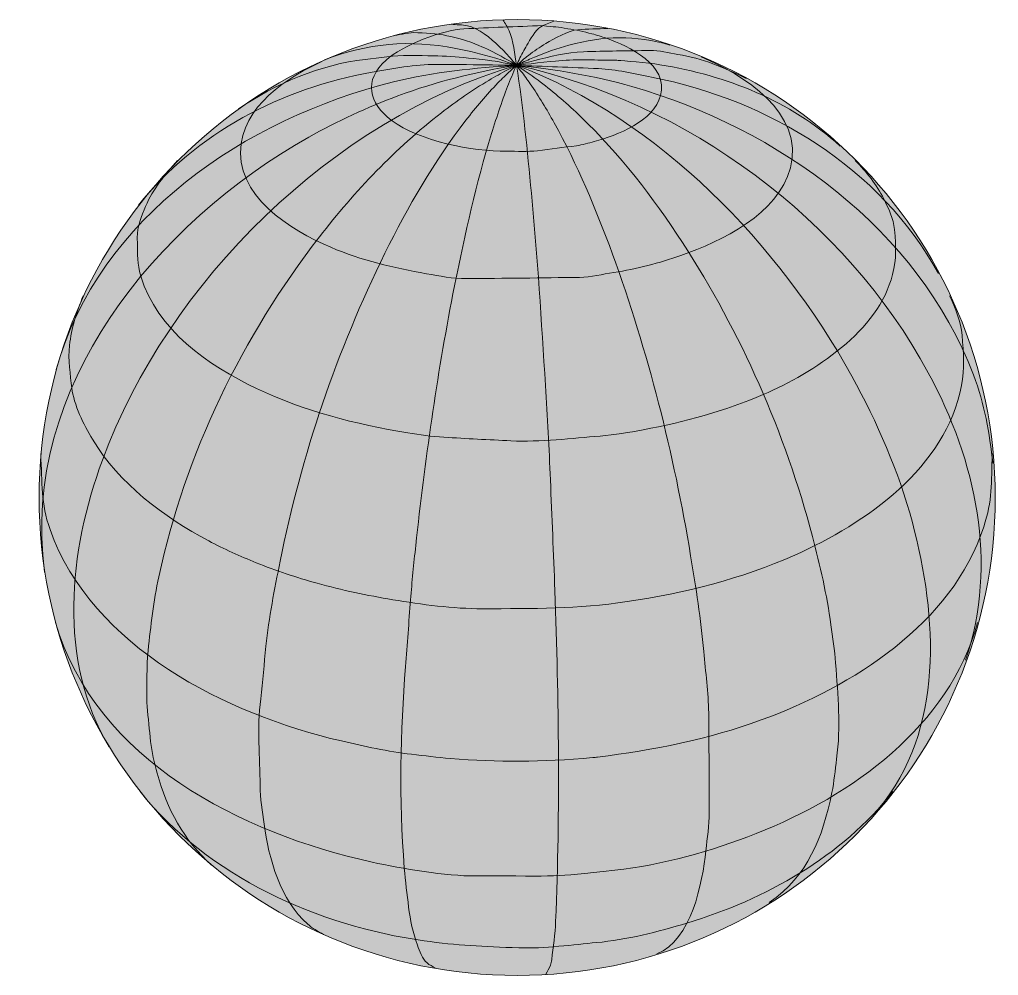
# Model space of a CAD drawing. Header units: inches. Extents: x 55 to 487, y 156 to 578.
import ezdxf

# ---------------------------------------------------------------- set-up
doc = ezdxf.new("R2010")
doc.units = ezdxf.units.IN
doc.header["$MEASUREMENT"] = 0
doc.layers.add('longlat', color=7, linetype='Continuous')
doc.layers.add('outline', color=7, linetype='Continuous')

# ---------------------------------------------------------------- blocks, each defined once
blk = doc.blocks.new('block 2')
at = {"layer": 'longlat', "color": 179, "lineweight": 18, "true_color": 0x231f20}
for points, knots in [([(285.39, 575.4), (273.87, 574.92), (262.33, 574.59), (250.81, 573.95), (241.23, 573.42), (223.85, 566.82), (216.38, 560.14), (206.38, 551.21), (208.78, 541.02), (218.73, 533.64), (231.68, 524.04), (254.29, 519.88), (269.79, 519.91), (274.29, 519.92), (278.82, 519.61), (283.29, 520.14), (289.04, 520.83), (294.78, 521.57), (300.51, 522.35), (303.18, 522.72), (305.77, 523.52), (308.38, 524.21), (318.45, 526.89), (334.53, 533.18), (337.67, 544.49), (341.38, 557.8), (323.56, 566.43), (313.79, 569.81), (311.65, 570.55), (309.48, 571.2), (307.29, 571.78), (303.8, 572.71), (300.26, 573.45), (296.7, 574.04), (292.08, 574.8), (290.96, 574.81), (285.39, 575.4)], [0, 0, 0, 0, 1, 1, 1, 2, 2, 2, 3, 3, 3, 4, 4, 4, 5, 5, 5, 6, 6, 6, 7, 7, 7, 8, 8, 8, 9, 9, 9, 10, 10, 10, 11, 11, 11, 12, 12, 12, 12]), ([(245.12, 576.01), (247.53, 575.78), (249.97, 575.77), (252.35, 575.32), (257.12, 574.41), (262.76, 569.66), (266.26, 566.34), (268.29, 564.41), (270.2, 562.36), (272.02, 560.24), (272.69, 559.45), (274, 557.86), (274, 557.86)], [0, 0, 0, 0, 1, 1, 1, 2, 2, 2, 3, 3, 3, 4, 4, 4, 4]), ([(268.05, 577.92), (268.97, 576.31), (270.02, 574.77), (270.8, 573.09), (272.65, 569.08), (273.24, 562.37), (274, 557.86)], [0, 0, 0, 0, 1, 1, 1, 2, 2, 2, 2]), ([(290.47, 577.36), (288.56, 576.52), (286.54, 575.92), (284.75, 574.86), (282.42, 573.47), (279.96, 569.12), (278.53, 566.69), (277.31, 564.62), (276.2, 562.49), (275.16, 560.33), (274.76, 559.51), (274, 557.86), (274, 557.86)], [0, 0, 0, 0, 1, 1, 1, 2, 2, 2, 3, 3, 3, 4, 4, 4, 4]), ([(219.65, 570.88), (220.76, 571.09), (226.18, 572.33), (228.42, 572.29), (239.44, 572.08), (247.42, 570.81), (257.45, 566.6), (260.8, 565.19), (264.06, 563.59), (267.24, 561.85), (268.37, 561.23), (269.49, 560.59), (270.6, 559.94), (271.74, 559.26), (274, 557.86), (274, 557.86)], [0, 0, 0, 0, 1, 1, 1, 2, 2, 2, 3, 3, 3, 4, 4, 4, 5, 5, 5, 5]), ([(314.31, 574.11), (309.9, 573.93), (305.47, 573.91), (301.06, 573.57), (297.14, 573.28), (290.49, 569.59), (286.94, 567.46), (284.29, 565.86), (281.75, 564.09), (279.29, 562.2), (278.4, 561.52), (277.53, 560.83), (276.66, 560.12), (275.76, 559.38), (274, 557.86), (274, 557.86)], [0, 0, 0, 0, 1, 1, 1, 2, 2, 2, 3, 3, 3, 4, 4, 4, 5, 5, 5, 5]), ([(341.77, 566.82), (326.57, 571.24), (312.49, 570.93), (297.2, 566.77), (291.99, 565.35), (286.93, 563.52), (281.94, 561.47), (279.93, 560.65), (277.96, 559.75), (276, 558.82), (275.33, 558.51), (274, 557.86), (274, 557.86)], [0, 0, 0, 0, 1, 1, 1, 2, 2, 2, 3, 3, 3, 4, 4, 4, 4]), ([(189.2, 560.21), (207.92, 567.62), (226.82, 569.34), (247.21, 565.31), (253.17, 564.13), (259.06, 562.8), (264.86, 560.97), (267.62, 560.09), (269.2, 559.58), (271.7, 558.69), (272.47, 558.42), (274, 557.86), (274, 557.86)], [0, 0, 0, 0, 1, 1, 1, 2, 2, 2, 3, 3, 3, 4, 4, 4, 4]), ([(151.29, 538.65), (167.32, 549.63), (187.76, 558.36), (207.15, 560.42), (213.59, 561.1), (220.02, 562.24), (226.5, 562.18), (243.58, 562.03), (246.56, 561.88), (263.08, 559.85), (266.75, 559.39), (274, 557.86), (274, 557.86)], [0, 0, 0, 0, 1, 1, 1, 2, 2, 2, 3, 3, 3, 4, 4, 4, 4]), ([(375.46, 552), (365.93, 556.78), (355.93, 561.01), (345.31, 562.67), (341.19, 563.32), (337.09, 564.43), (332.92, 564.39), (323.13, 564.29), (313.34, 564.12), (303.55, 563.87), (296.24, 563.68), (288.7, 561.58), (281.56, 559.87), (279.02, 559.27), (274, 557.86), (274, 557.86)], [0, 0, 0, 0, 1, 1, 1, 2, 2, 2, 3, 3, 3, 4, 4, 4, 5, 5, 5, 5]), ([(65.61, 333.91), (54.55, 415.71), (115.05, 488.29), (182.28, 526.11), (194.89, 533.2), (208.06, 539.32), (221.63, 544.35), (238.62, 550.65), (256.12, 555.01), (274, 557.86)], [0, 0, 0, 0, 1, 1, 1, 2, 2, 2, 3, 3, 3, 3]), ([(70.68, 423.42), (89.83, 491.15), (154.35, 534.18), (219.62, 550.51), (237.64, 555.02), (255.48, 556.66), (274, 557.86)], [0, 0, 0, 0, 1, 1, 1, 2, 2, 2, 2]), ([(94.09, 256.75), (71.37, 295.17), (76.19, 342.95), (91.13, 383.44), (120.25, 462.37), (192.85, 533.95), (274, 557.86)], [0, 0, 0, 0, 1, 1, 1, 2, 2, 2, 2]), ([(107.04, 496.02), (132.34, 527.91), (170.43, 547.8), (210.23, 554.78), (219.45, 556.4), (229.15, 558.33), (238.49, 558.27), (250.32, 558.21), (274, 557.86), (274, 557.86)], [0, 0, 0, 0, 1, 1, 1, 2, 2, 2, 3, 3, 3, 3]), ([(139.35, 204.55), (127.15, 215.44), (119.53, 229.36), (115.31, 245.11), (114.09, 249.67), (112.91, 254.42), (112.42, 259.11), (111.88, 264.29), (111.37, 269.47), (110.9, 274.65), (110.83, 275.43), (110.8, 276.21), (110.81, 276.99), (110.88, 284.42), (110.53, 291.88), (111.31, 299.27), (112.49, 310.38), (113.71, 321.04), (116.05, 331.96), (127.68, 386.36), (152.96, 438.12), (186.97, 482.04), (202.68, 502.33), (220.55, 521.18), (240.88, 536.91), (247.57, 542.07), (254.53, 546.89), (261.79, 551.22), (264.48, 552.82), (267.2, 554.35), (269.97, 555.81), (271.3, 556.51), (274, 557.86), (274, 557.86)], [0, 0, 0, 0, 1, 1, 1, 2, 2, 2, 3, 3, 3, 4, 4, 4, 5, 5, 5, 6, 6, 6, 7, 7, 7, 8, 8, 8, 9, 9, 9, 10, 10, 10, 11, 11, 11, 11]), ([(192.46, 561.61), (176.34, 554.49), (155.21, 542.68), (152.39, 523.28), (149.09, 500.54), (174.31, 484.94), (191.98, 477.46), (205.54, 471.72), (219.78, 468.33), (234.24, 465.8), (240.04, 464.78), (245.98, 463.6), (251.86, 463.64), (268.51, 463.75), (285.15, 463.93), (301.8, 464.19), (306.93, 464.27), (311.97, 465.58), (317.04, 466.35), (327.04, 467.86), (337.07, 470.56), (346.63, 473.86), (364.68, 480.1), (389.6, 492.19), (394.98, 512.51), (401.4, 536.78), (374.19, 553.79), (355.54, 561.61)], [0, 0, 0, 0, 1, 1, 1, 2, 2, 2, 3, 3, 3, 4, 4, 4, 5, 5, 5, 6, 6, 6, 7, 7, 7, 8, 8, 8, 9, 9, 9, 9]), ([(188.85, 173.94), (186.21, 175.38), (183.94, 176.59), (181.69, 178.54), (170.07, 188.64), (164.34, 207.8), (162.59, 222.56), (161.91, 228.26), (160.73, 233.95), (160.75, 239.7), (160.79, 252.47), (159.33, 264.67), (161.04, 278.01), (162.03, 285.73), (162.51, 293.51), (163.33, 301.25), (164.66, 313.84), (167.13, 326.36), (169.61, 338.76), (178.97, 385.66), (194.76, 431.95), (215.93, 474.83), (226.08, 495.39), (237.66, 515.43), (251.69, 533.6), (256.1, 539.32), (260.76, 544.9), (265.82, 550.05), (267.85, 552.13), (269.18, 553.46), (271.3, 555.43), (272.19, 556.25), (274, 557.86), (274, 557.86)], [0, 0, 0, 0, 1, 1, 1, 2, 2, 2, 3, 3, 3, 4, 4, 4, 5, 5, 5, 6, 6, 6, 7, 7, 7, 8, 8, 8, 9, 9, 9, 10, 10, 10, 11, 11, 11, 11]), ([(238.21, 159.06), (236.97, 159.81), (235.61, 160.41), (234.49, 161.32), (232.38, 163.04), (231.19, 166.78), (230.28, 169.17), (228.27, 174.44), (227.09, 180.38), (226.38, 185.95), (225.65, 191.69), (224.93, 197.43), (224.47, 203.2), (222, 234), (222.67, 263.33), (225.03, 292.21), (225.83, 302.05), (226.46, 311.92), (227.22, 321.77), (227.84, 329.75), (228.65, 337.72), (229.52, 345.68), (233.59, 382.95), (238.75, 420.13), (245.97, 456.93), (250.35, 479.24), (255.19, 501.57), (261.71, 523.37), (264, 531.04), (266.41, 538.69), (269.22, 546.2), (270.35, 549.23), (271.54, 552.24), (272.83, 555.21), (273.21, 556.1), (274, 557.86), (274, 557.86)], [0, 0, 0, 0, 1, 1, 1, 2, 2, 2, 3, 3, 3, 4, 4, 4, 5, 5, 5, 6, 6, 6, 7, 7, 7, 8, 8, 8, 9, 9, 9, 10, 10, 10, 11, 11, 11, 12, 12, 12, 12]), ([(417.01, 522.14), (394.61, 542.31), (366.93, 553.28), (337.39, 558.14), (331.97, 559.03), (320.88, 559.85), (318.95, 560.02), (318.05, 560.1), (317.14, 560.16), (316.24, 560.15), (307.89, 560.12), (299.5, 560.61), (291.2, 559.75), (285.46, 559.15), (274, 557.86), (274, 557.86)], [0, 0, 0, 0, 1, 1, 1, 2, 2, 2, 3, 3, 3, 4, 4, 4, 5, 5, 5, 5]), ([(287, 156.4), (287.68, 157.7), (288.5, 158.93), (289.04, 160.29), (289.36, 161.09), (289.46, 161.96), (289.56, 162.81), (290.26, 168.42), (291.08, 174.02), (291.31, 179.67), (293.33, 229.33), (292.67, 277.33), (290.95, 325.88), (290.38, 342.18), (289.66, 358.47), (288.98, 374.76), (288.41, 388.65), (287.66, 402.52), (286.8, 416.39), (285.03, 444.76), (283.32, 473.15), (280.61, 501.44), (278.8, 520.29), (276.99, 539.15), (274, 557.86)], [0, 0, 0, 0, 1, 1, 1, 2, 2, 2, 3, 3, 3, 4, 4, 4, 5, 5, 5, 6, 6, 6, 7, 7, 7, 8, 8, 8, 8]), ([(336.02, 165.32), (351.27, 171.43), (356.14, 196.6), (357.63, 210.88), (358.21, 216.5), (359.17, 222.12), (359.15, 227.77), (359.12, 242.45), (359.03, 257.12), (358.9, 271.8), (358.82, 280.85), (357.47, 289.86), (356.69, 298.88), (355.46, 313.03), (353.23, 327.14), (350.93, 341.15), (343.49, 386.41), (332.13, 431.36), (316.39, 474.47), (309.13, 494.34), (300.88, 513.99), (290.61, 532.52), (287.36, 538.39), (283.89, 544.15), (280.08, 549.67), (278.77, 551.58), (277.41, 553.47), (276, 555.31), (275.35, 556.17), (274, 557.86), (274, 557.86)], [0, 0, 0, 0, 1, 1, 1, 2, 2, 2, 3, 3, 3, 4, 4, 4, 5, 5, 5, 6, 6, 6, 7, 7, 7, 8, 8, 8, 9, 9, 9, 10, 10, 10, 10]), ([(385.67, 187.97), (402.82, 200.13), (409.18, 216.51), (413.32, 236.58), (414.32, 241.41), (414.72, 246.46), (415.38, 251.35), (417.33, 266), (416, 279.33), (414.97, 293.84), (414.56, 299.5), (413.62, 305.11), (412.86, 310.74), (411.11, 323.88), (408.08, 336.95), (404.7, 349.76), (392.62, 395.58), (373.12, 439.85), (347.3, 479.59), (334.31, 499.59), (319.55, 518.64), (302.35, 535.21), (296.67, 540.68), (290.71, 545.86), (284.42, 550.62), (282.14, 552.35), (279.81, 554.01), (277.44, 555.61), (276.3, 556.38), (274, 557.86), (274, 557.86)], [0, 0, 0, 0, 1, 1, 1, 2, 2, 2, 3, 3, 3, 4, 4, 4, 5, 5, 5, 6, 6, 6, 7, 7, 7, 8, 8, 8, 9, 9, 9, 10, 10, 10, 10]), ([(433.88, 229.31), (462.94, 264.23), (460.02, 314.35), (448.84, 355.92), (442.78, 378.43), (433.4, 400.13), (422.13, 420.5), (389.99, 478.65), (337.09, 533.99), (274, 557.86)], [0, 0, 0, 0, 1, 1, 1, 2, 2, 2, 3, 3, 3, 3]), ([(472.35, 295.03), (486.86, 338.25), (476.96, 383.06), (455.89, 422.03), (419.26, 489.76), (349.18, 541.74), (274, 557.86)], [0, 0, 0, 0, 1, 1, 1, 2, 2, 2, 2]), ([(484.47, 381.89), (482.82, 395.69), (480.78, 408.07), (475.84, 421.07), (451.34, 485.57), (389.61, 529.92), (324.96, 548.49), (308.23, 553.29), (291.29, 556.02), (274, 557.86)], [0, 0, 0, 0, 1, 1, 1, 2, 2, 2, 3, 3, 3, 3]), ([(460.43, 465.82), (434.52, 512.78), (385.54, 542.39), (333.68, 552.65), (326.1, 554.15), (318, 556.04), (310.27, 556.4), (298.18, 556.96), (286.09, 557.37), (274, 557.86)], [0, 0, 0, 0, 1, 1, 1, 2, 2, 2, 3, 3, 3, 3]), ([(124.35, 515.75), (118.68, 509.56), (113.55, 503.3), (110.2, 495.52), (108.47, 491.5), (106.43, 486.26), (106.55, 481.81), (106.79, 473.05), (106.35, 470.8), (108.15, 464.66), (115.1, 441.03), (138.01, 425.22), (159.16, 415.11), (180.25, 405.03), (202.97, 399.29), (225.96, 395.54), (231.25, 394.68), (236.61, 393.85), (241.97, 393.54), (251.83, 392.97), (261.7, 392.45), (271.57, 391.98), (284.39, 391.37), (298.75, 393.11), (310.99, 394.07), (317.35, 394.57), (323.69, 395.69), (329.96, 396.86), (348.12, 400.23), (366.04, 405.07), (383, 412.45), (405.21, 422.11), (434.01, 440.37), (440.07, 465.43), (441.89, 472.96), (441.67, 477.01), (440.93, 485.35), (440.53, 489.97), (438.33, 494.76), (436.22, 498.86), (432.99, 505.14), (428.6, 510.75), (423.65, 515.75)], [0, 0, 0, 0, 1, 1, 1, 2, 2, 2, 3, 3, 3, 4, 4, 4, 5, 5, 5, 6, 6, 6, 7, 7, 7, 8, 8, 8, 9, 9, 9, 10, 10, 10, 11, 11, 11, 12, 12, 12, 13, 13, 13, 14, 14, 14, 14]), ([(82.68, 455.99), (79.59, 448.77), (77.57, 441.87), (76.59, 434.04), (75.84, 428), (76.99, 420.85), (77.62, 415.39), (78.48, 407.94), (82.88, 399.04), (86.73, 392.68), (98.66, 372.94), (117.98, 358.44), (138.08, 347.79), (144.87, 344.19), (151.86, 340.99), (158.99, 338.14), (167.79, 334.62), (176.81, 331.61), (185.94, 329.07), (196.95, 326.01), (208.11, 323.68), (219.37, 321.8), (232.1, 319.67), (246.1, 317.77), (258.93, 317.81), (281.55, 317.88), (300.76, 317.63), (322.95, 320.94), (348.33, 324.72), (373.39, 331.03), (396.89, 341.46), (428.38, 355.45), (463.67, 380.16), (470.58, 416.4), (472.05, 424.09), (471.46, 430.4), (470.8, 438.65), (470.32, 444.6), (467.76, 450.57), (465.32, 455.99)], [0, 0, 0, 0, 1, 1, 1, 2, 2, 2, 3, 3, 3, 4, 4, 4, 5, 5, 5, 6, 6, 6, 7, 7, 7, 8, 8, 8, 9, 9, 9, 10, 10, 10, 11, 11, 11, 12, 12, 12, 13, 13, 13, 13]), ([(63.89, 386.39), (64.58, 372.92), (63.84, 364.49), (68, 352.82), (86.63, 300.54), (146.04, 271.25), (196.68, 259.38), (206.88, 256.98), (217.23, 254.77), (227.64, 253.53), (233.34, 252.86), (239.02, 252.06), (244.74, 251.62), (266, 250), (284.67, 250), (307.7, 252.03), (308.42, 252.1), (309.13, 252.16), (309.85, 252.25), (334.53, 255.35), (358.69, 260.08), (382.1, 268.66), (422.33, 283.39), (466.42, 311.03), (480.4, 354), (484.21, 365.72), (483.72, 373.16), (484.11, 386.39)], [0, 0, 0, 0, 1, 1, 1, 2, 2, 2, 3, 3, 3, 4, 4, 4, 5, 5, 5, 6, 6, 6, 7, 7, 7, 8, 8, 8, 9, 9, 9, 9]), ([(70.37, 311.7), (88.48, 250.72), (152.32, 218.7), (210.2, 205.88), (223.55, 202.92), (242.95, 199.7), (255.95, 199.75), (295.13, 199.89), (288.04, 198.93), (317.46, 202.27), (338.43, 204.65), (360.27, 210.75), (379.91, 218.48), (421.97, 235.03), (465.16, 265.94), (477.63, 311.7)], [0, 0, 0, 0, 1, 1, 1, 2, 2, 2, 3, 3, 3, 4, 4, 4, 5, 5, 5, 5]), ([(107.79, 237.02), (137.62, 199.53), (186.47, 177.65), (233.17, 171.11), (247.96, 169.04), (259.1, 168.61), (275.02, 167.99), (286.07, 167.56), (299.67, 169.46), (309.34, 170.32), (322.59, 171.51), (336.59, 175.07), (349.31, 178.93), (383.91, 189.44), (417.64, 208.16), (440.21, 237.02)], [0, 0, 0, 0, 1, 1, 1, 2, 2, 2, 3, 3, 3, 4, 4, 4, 5, 5, 5, 5])]:
    blk.add_open_spline(points, degree=3, knots=knots, dxfattribs=at)

msp = doc.modelspace()

# ---------------------------------------------------------------- hatches: boundary and pattern name
at = {"layer": 'outline', "true_color": 0x8ed1f3}
h = msp.add_hatch(color=141, dxfattribs=at)
h.dxf.hatch_style = 2
edge = h.paths.add_edge_path()
edge.add_spline(control_points=[(274.31, 155.81), (390.91, 155.81), (485.44, 250.34), (485.44, 366.94), (485.44, 483.54), (390.91, 578.06), (274.31, 578.06), (157.71, 578.06), (63.19, 483.54), (63.19, 366.94), (63.19, 250.34), (157.71, 155.81), (274.31, 155.81)], knot_values=[0, 0, 0, 0, 1, 1, 1, 2, 2, 2, 3, 3, 3, 4, 4, 4, 4], degree=3, periodic=1)

# ---------------------------------------------------------------- linework, layer by layer
at = {"layer": 'outline', "color": 7, "lineweight": 18, "true_color": 0xffffff}
msp.add_open_spline([(274.31, 155.81), (390.91, 155.81), (485.44, 250.34), (485.44, 366.94), (485.44, 483.54), (390.91, 578.06), (274.31, 578.06), (157.71, 578.06), (63.19, 483.54), (63.19, 366.94), (63.19, 250.34), (157.71, 155.81), (274.31, 155.81)], degree=3, knots=[0, 0, 0, 0, 1, 1, 1, 2, 2, 2, 3, 3, 3, 4, 4, 4, 4], dxfattribs=at)

# ---------------------------------------------------------------- block references
at = {"layer": 'longlat'}
msp.add_blockref('block 2', (0, 0), dxfattribs=at)

doc.saveas('drawing.dxf')
